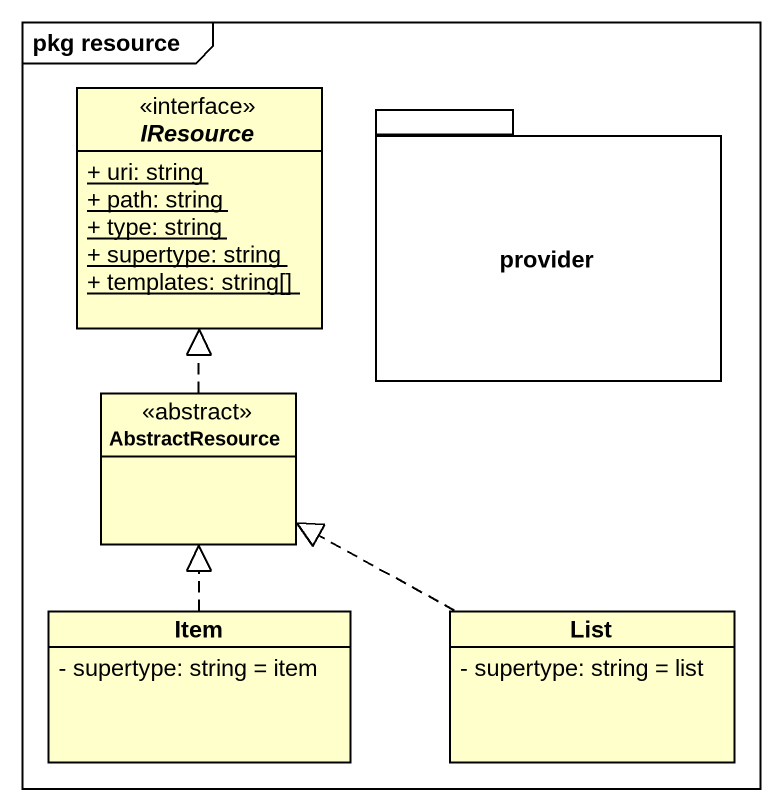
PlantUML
@startuml
mainframe pkg resource
hide circle
hide empty members
skinparam classAttributeIconSize 0
interface IResource {
  {static} + uri: string
  {static} + path: string
  {static} + type: string
  {static} + supertype: string
  {static} + templates: string[]
}
package provider {
}
class AbstractResource <<abstract>>
class Item {
  - supertype: string = item
}
class List {
  - supertype: string = list
}
AbstractResource .up.|> IResource
Item .up.|> AbstractResource
List .left.|> AbstractResource
@enduml
